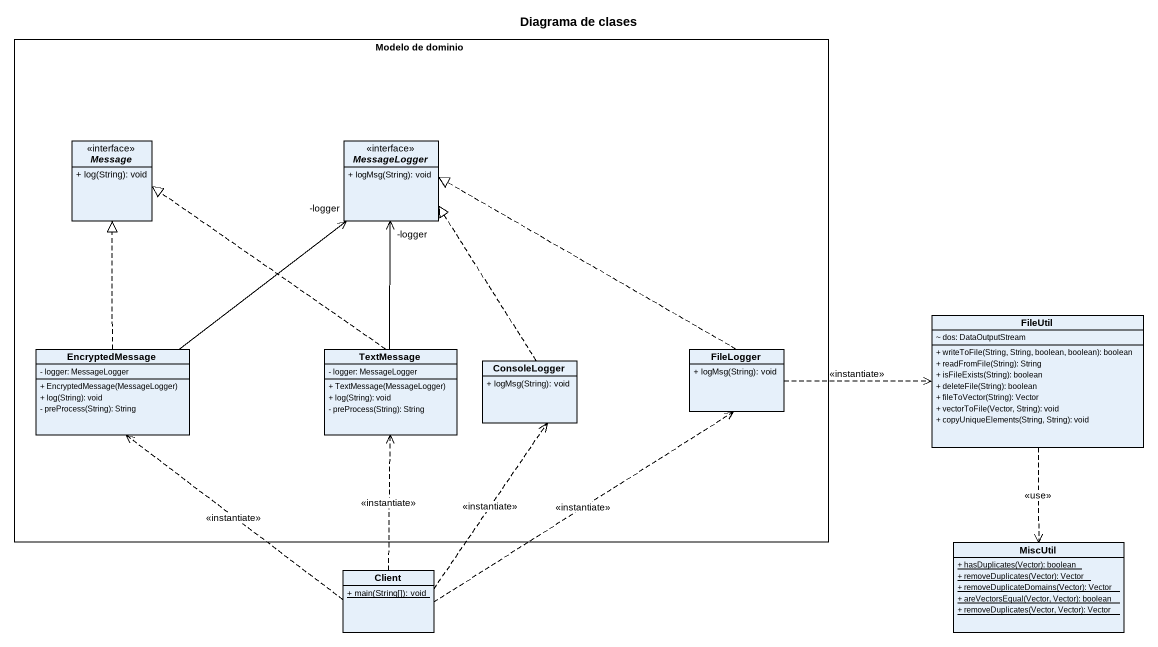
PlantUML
@startuml
title Diagrama de clases
hide circle
hide empty members
skinparam classAttributeIconSize 0
rectangle "Modelo de dominio" as Modelo_de_dominio {
  interface Message {
    + log(String): void
  }
  interface MessageLogger {
    + logMsg(String): void
  }
  class EncryptedMessage {
    - logger: MessageLogger
    + EncryptedMessage(MessageLogger)
    + log(String): void
    - preProcess(String): String
  }
  class TextMessage {
    - logger: MessageLogger
    + TextMessage(MessageLogger)
    + log(String): void
    - preProcess(String): String
  }
  class FileLogger {
    + logMsg(String): void
  }
  class ConsoleLogger {
    + logMsg(String): void
  }
}
class FileUtil {
  ~ dos: DataOutputStream
  + writeToFile(String, String, boolean, boolean): boolean
  + readFromFile(String): String
  + isFileExists(String): boolean
  + deleteFile(String): boolean
  + fileToVector(String): Vector
  + vectorToFile(Vector, String): void
  + copyUniqueElements(String, String): void
}
class MiscUtil {
  {static} + hasDuplicates(Vector): boolean
  {static} + removeDuplicates(Vector): Vector
  {static} + removeDuplicateDomains(Vector): Vector
  {static} + areVectorsEqual(Vector, Vector): boolean
  {static} + removeDuplicates(Vector, Vector): Vector
}
class Client {
  {static} + main(String[]): void
}
FileUtil ..> MiscUtil : <<use>>
EncryptedMessage .up.|> Message
EncryptedMessage -up-> "-logger" MessageLogger
TextMessage .up.|> Message
TextMessage -up-> "-logger" MessageLogger
FileLogger .left.|> MessageLogger
FileLogger .right.> FileUtil : <<instantiate>>
ConsoleLogger .up.|> MessageLogger
Client .up.> EncryptedMessage : <<instantiate>>
Client .up.> TextMessage : <<instantiate>>
Client .up.> FileLogger : <<instantiate>>
Client .up.> ConsoleLogger : <<instantiate>>
@enduml
